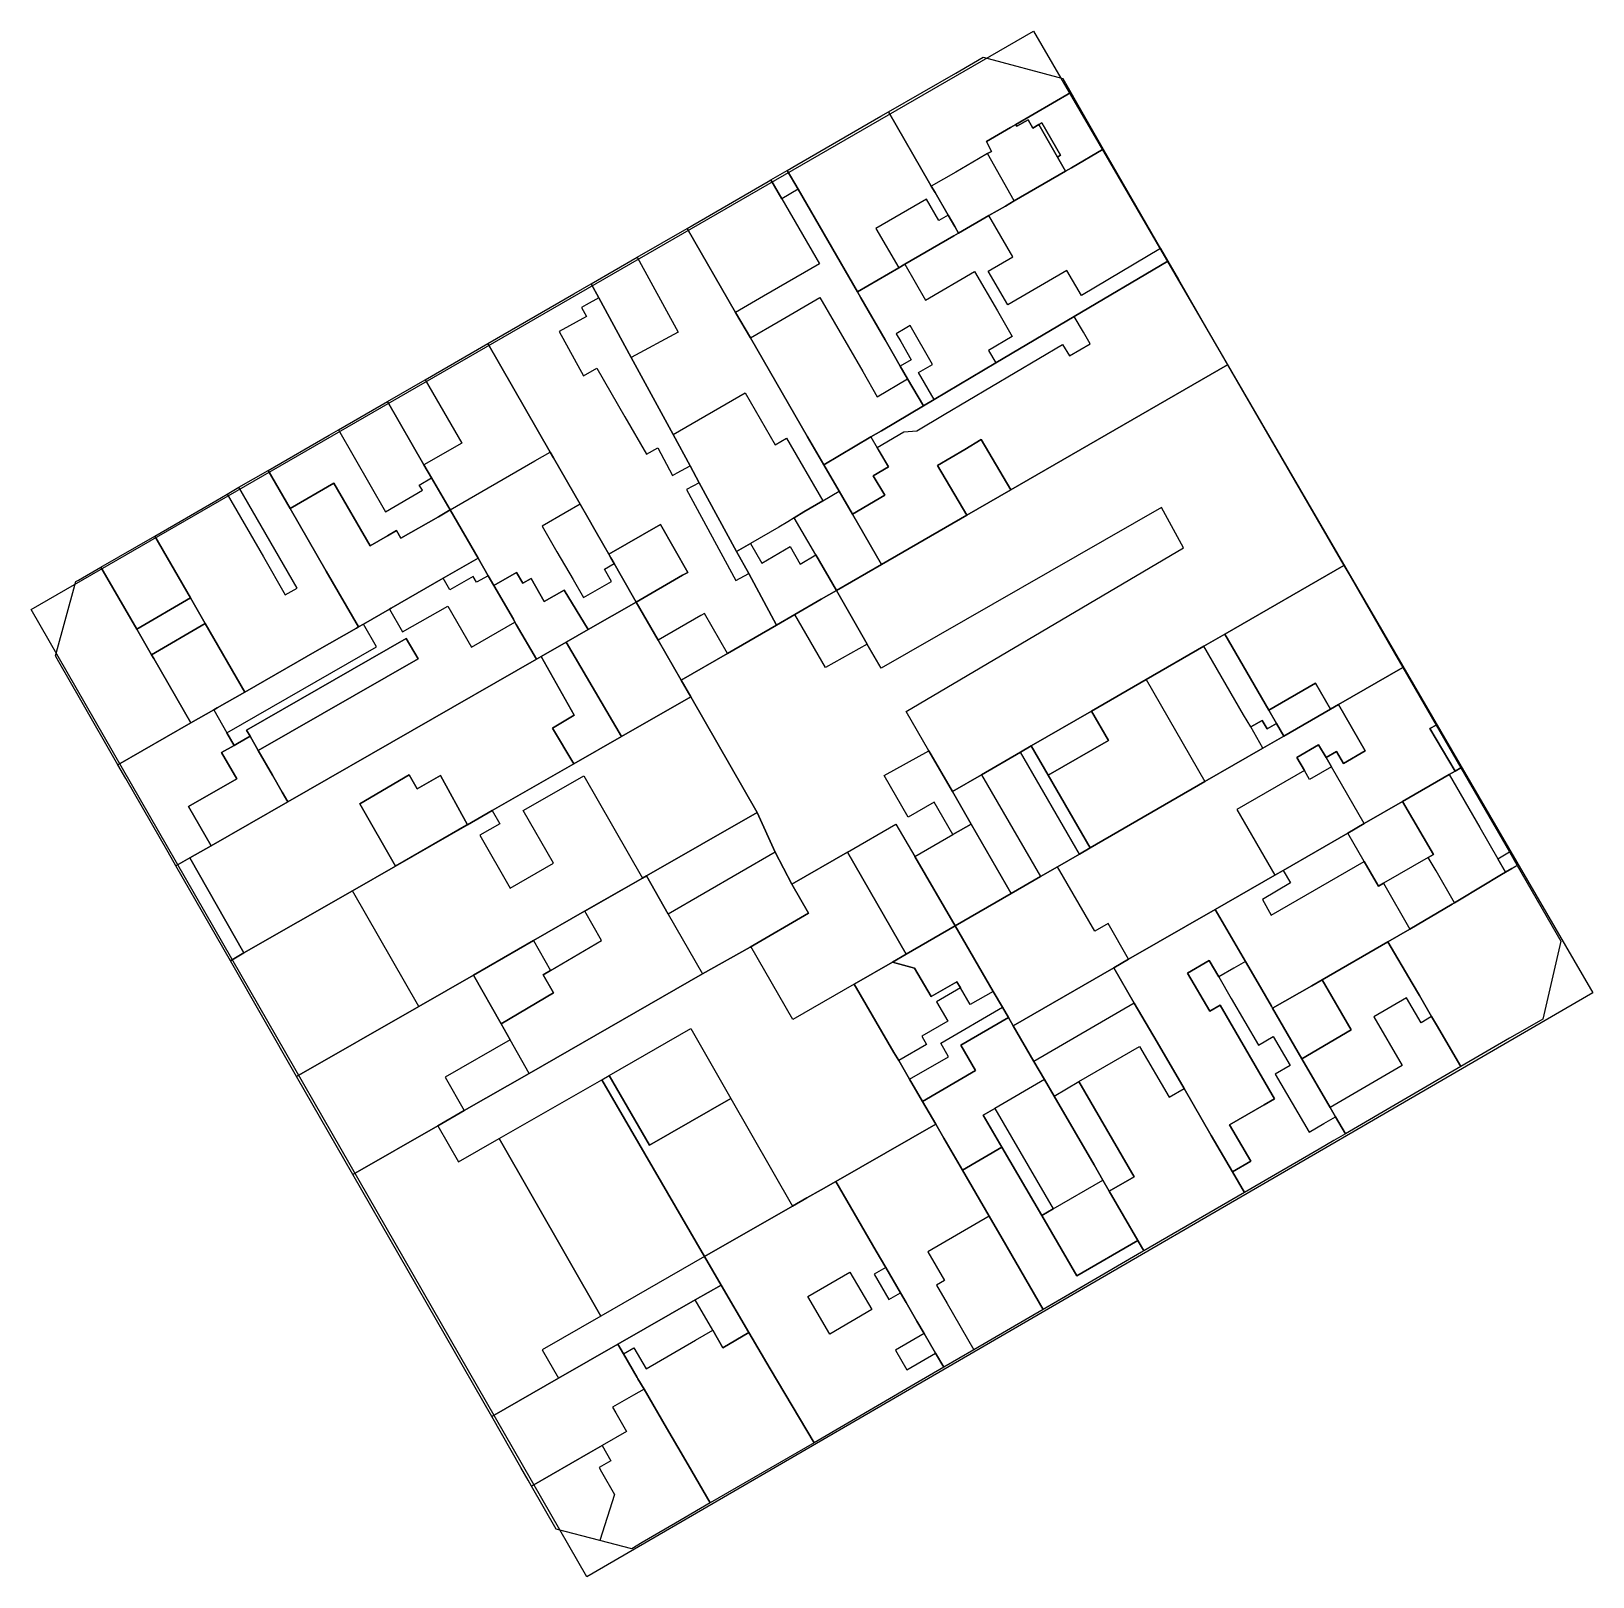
# Model space of a CAD drawing. Header units: metres. Extents: x 97469 to 97586, y 107314 to 107429.
import ezdxf

# ---------------------------------------------------------------- set-up
doc = ezdxf.new("R2010")
doc.units = ezdxf.units.M
for name, color, linetype in [('manzana', 3, 'Continuous'), ('parcela', 1, 'Continuous'), ('tejido', 2, 'Continuous')]:
    doc.layers.add(name, color=color, linetype=linetype)

msp = doc.modelspace()

# ---------------------------------------------------------------- linework, layer by layer
at = {"layer": 'manzana'}
msp.add_lwpolyline([(97469.44, 107386.23), (97544.13, 107429.33), (97585.82, 107357.66), (97510.86, 107314.14), (97469.44, 107386.23)], dxfattribs=at)
at = {"layer": 'parcela'}
for points in [[(97533.33, 107423.32), (97538.35, 107426.21), (97539.67, 107426.98), (97540.4, 107427.4), (97546.32, 107425.82), (97546.92, 107424.77), (97547.25, 107424.19), (97549.24, 107420.72), (97549.34, 107420.54), (97546.96, 107419.16), (97546.53, 107418.91), (97542.71, 107416.69), (97542.04, 107416.3), (97540.82, 107415.6), (97538.55, 107414.28), (97538.27, 107414.78), (97537.77, 107415.63), (97536.8, 107417.31), (97536.52, 107417.79), (97536.39, 107418.02), (97533.33, 107423.32)], [(97525.79, 107418.96), (97526.51, 107419.38), (97532.77, 107422.99), (97533.33, 107423.32), (97536.39, 107418.02), (97536.52, 107417.79), (97536.8, 107417.31), (97537.77, 107415.63), (97538.27, 107414.78), (97538.55, 107414.28), (97538.21, 107414.08), (97534.55, 107411.96), (97534.1, 107411.69), (97531.02, 107409.91), (97526.6, 107417.56), (97525.79, 107418.96)], [(97531.02, 107409.91), (97534.1, 107411.69), (97534.55, 107411.96), (97538.21, 107414.08), (97538.55, 107414.28), (97540.82, 107415.6), (97542.04, 107416.3), (97542.71, 107416.69), (97546.53, 107418.91), (97546.96, 107419.16), (97549.34, 107420.54), (97553.61, 107413.13), (97554.15, 107412.19), (97547.17, 107408.07), (97541.33, 107404.61), (97536.73, 107401.89), (97535.93, 107401.41), (97534.76, 107403.43), (97534.21, 107404.38), (97533.69, 107405.29), (97533.09, 107406.32), (97531.27, 107409.46), (97531.02, 107409.91)], [(97518.32, 107414.64), (97518.74, 107414.88), (97524.36, 107418.13), (97524.57, 107418.25), (97525.79, 107418.96), (97526.6, 107417.56), (97531.02, 107409.91), (97531.27, 107409.46), (97533.09, 107406.32), (97533.69, 107405.29), (97534.21, 107404.38), (97534.76, 107403.43), (97535.93, 107401.41), (97532.8, 107399.56), (97532.01, 107399.09), (97528.51, 107397.02), (97527.3, 107399.1), (97523.04, 107406.48), (97521.94, 107408.38), (97518.32, 107414.64)], [(97511.16, 107410.51), (97514.61, 107412.5), (97518.32, 107414.64), (97521.94, 107408.38), (97523.04, 107406.48), (97527.3, 107399.1), (97528.51, 107397.02), (97529.65, 107395.04), (97530.64, 107393.33), (97532.8, 107389.58), (97529.45, 107387.64), (97528.32, 107386.99), (97526.36, 107385.86), (97524.99, 107385.07), (97522.91, 107388.91), (97522.01, 107390.55), (97519.23, 107395.68), (97518.54, 107396.94), (97517.27, 107399.27), (97514.15, 107405.01), (97511.73, 107409.47), (97511.16, 107410.51)], [(97528.51, 107397.02), (97532.01, 107399.09), (97532.8, 107399.56), (97535.93, 107401.41), (97536.73, 107401.89), (97541.33, 107404.61), (97547.17, 107408.07), (97554.15, 107412.19), (97554.94, 107410.83), (97558.6, 107404.48), (97542.46, 107395.16), (97539.17, 107393.26), (97532.8, 107389.58), (97530.64, 107393.33), (97529.65, 107395.04), (97528.51, 107397.02)], [(97503.46, 107406.06), (97509.89, 107409.77), (97511.16, 107410.51), (97511.73, 107409.47), (97514.15, 107405.01), (97517.27, 107399.27), (97518.54, 107396.94), (97519.23, 107395.68), (97522.01, 107390.55), (97522.91, 107388.91), (97524.99, 107385.07), (97521.34, 107382.96), (97517.88, 107380.96), (97516.17, 107383.94), (97514.53, 107386.79), (97513.4, 107388.75), (97512.89, 107389.65), (97512.63, 107390.09), (97512.49, 107390.35), (97512.12, 107390.99), (97511.45, 107392.16), (97510.91, 107393.09), (97510.34, 107394.08), (97508.36, 107397.53), (97508.11, 107397.97), (97506.28, 107401.16), (97503.46, 107406.06)], [(97495.99, 107401.74), (97498.79, 107403.36), (97503.46, 107406.06), (97506.28, 107401.16), (97508.11, 107397.97), (97508.36, 107397.53), (97510.34, 107394.08), (97510.91, 107393.09), (97511.45, 107392.16), (97512.12, 107390.99), (97512.49, 107390.35), (97512.63, 107390.09), (97512.89, 107389.65), (97513.4, 107388.75), (97514.53, 107386.79), (97510.94, 107384.73), (97509.31, 107383.8), (97507.44, 107382.72), (97507.09, 107382.53), (97505.59, 107385.12), (97505.49, 107385.29), (97505.37, 107385.51), (97503.91, 107388.02), (97503.49, 107388.75), (97502.74, 107390.05), (97500.66, 107393.66), (97499.28, 107396.04), (97498.71, 107397.02), (97495.99, 107401.74)], [(97526.12, 107365.76), (97524.89, 107368.15), (97523.54, 107371.11), (97518.59, 107379.73), (97517.88, 107380.96), (97521.34, 107382.96), (97524.99, 107385.07), (97526.36, 107385.86), (97528.32, 107386.99), (97529.45, 107387.64), (97532.8, 107389.58), (97539.17, 107393.26), (97542.46, 107395.16), (97558.6, 107404.48), (97567.27, 107389.52), (97558.41, 107384.4), (97556.84, 107383.5), (97552.53, 107381.01), (97548.46, 107378.66), (97543.97, 107376.07), (97543.17, 107375.6), (97540.26, 107373.92), (97538.09, 107372.67), (97539.5, 107370.24), (97542.48, 107365.07), (97538.29, 107362.65), (97534.66, 107360.55), (97530.27, 107368.15), (97526.12, 107365.76)], [(97487.09, 107396.59), (97491.65, 107399.23), (97492.33, 107399.62), (97495.99, 107401.74), (97498.71, 107397.02), (97499.28, 107396.04), (97500.66, 107393.66), (97502.74, 107390.05), (97500.14, 107388.56), (97496.27, 107386.34), (97496.14, 107386.26), (97494.19, 107385.15), (97493.82, 107384.94), (97491.42, 107389.08), (97488.73, 107393.75), (97487.09, 107396.59)], [(97478.64, 107391.71), (97483.19, 107394.34), (97484.03, 107394.83), (97484.91, 107395.34), (97487.09, 107396.59), (97488.73, 107393.75), (97491.42, 107389.08), (97493.82, 107384.94), (97493.67, 107384.85), (97490.76, 107383.18), (97485.36, 107380.08), (97482.41, 107385.18), (97481.31, 107387.09), (97478.64, 107391.71)], [(97474.63, 107389.39), (97478.64, 107391.71), (97481.31, 107387.09), (97482.41, 107385.18), (97485.36, 107380.08), (97483.3, 107378.9), (97483.17, 107378.83), (97483.04, 107378.75), (97481.34, 107377.78), (97475.9, 107374.66), (97473.14, 107379.47), (97471.5, 107382.33), (97471.24, 107382.79), (97472.75, 107388.31), (97472.96, 107388.43), (97474.63, 107389.39)], [(97475.9, 107374.66), (97481.34, 107377.78), (97483.04, 107378.75), (97483.17, 107378.83), (97483.3, 107378.9), (97485.36, 107380.08), (97490.76, 107383.18), (97493.67, 107384.85), (97493.82, 107384.94), (97494.19, 107385.15), (97496.14, 107386.26), (97496.27, 107386.34), (97500.14, 107388.56), (97502.74, 107390.05), (97503.49, 107388.75), (97503.91, 107388.02), (97505.37, 107385.51), (97505.49, 107385.29), (97505.59, 107385.12), (97507.09, 107382.53), (97488.55, 107371.9), (97482.84, 107368.62), (97481.26, 107367.72), (97480.22, 107367.12), (97479.64, 107368.15), (97476.49, 107373.64), (97475.9, 107374.66)], [(97538.09, 107372.67), (97540.26, 107373.92), (97543.17, 107375.6), (97543.97, 107376.07), (97548.46, 107378.66), (97552.53, 107381.01), (97556.84, 107383.5), (97558.41, 107384.4), (97567.27, 107389.52), (97567.71, 107388.76), (97571.15, 107382.8), (97571.66, 107381.92), (97566.86, 107379.15), (97566.27, 107378.81), (97562.8, 107376.8), (97561.23, 107375.9), (97556.92, 107373.41), (97548.37, 107368.47), (97547.56, 107368), (97545.93, 107367.06), (97544.65, 107366.32), (97542.48, 107365.07), (97539.5, 107370.24), (97538.09, 107372.67)], [(97517.88, 107380.96), (97518.59, 107379.73), (97513.43, 107376.77), (97509.87, 107374.73), (97503.8, 107371.24), (97501.96, 107370.19), (97496.59, 107367.11), (97493.37, 107365.27), (97485.29, 107360.63), (97484.28, 107360.05), (97480.22, 107367.12), (97481.26, 107367.72), (97482.84, 107368.62), (97488.55, 107371.9), (97507.09, 107382.53), (97507.44, 107382.72), (97509.31, 107383.8), (97510.94, 107384.73), (97514.53, 107386.79), (97516.17, 107383.94), (97517.88, 107380.96)], [(97562.12, 107366.43), (97557.68, 107363.88), (97551.23, 107360.17), (97550.12, 107359.52), (97542.62, 107355.2), (97542.27, 107355.81), (97541.82, 107356.59), (97541.13, 107357.77), (97538.29, 107362.65), (97542.48, 107365.07), (97544.65, 107366.32), (97545.93, 107367.06), (97547.56, 107368), (97548.37, 107368.47), (97556.92, 107373.41), (97561.23, 107375.9), (97562.8, 107376.8), (97566.27, 107378.81), (97566.86, 107379.15), (97571.66, 107381.92), (97574.15, 107377.6), (97575.99, 107374.42), (97575.56, 107374.18), (97575.12, 107373.93), (97571.65, 107371.93), (97568.78, 107370.27), (97567.57, 107369.57), (97562.74, 107366.79), (97562.12, 107366.43)], [(97493.37, 107365.27), (97496.59, 107367.11), (97501.96, 107370.19), (97503.8, 107371.24), (97509.87, 107374.73), (97513.43, 107376.77), (97518.59, 107379.73), (97523.54, 107371.11), (97515.29, 107366.37), (97514.99, 107366.2), (97510.68, 107363.74), (97506.87, 107361.55), (97502.39, 107358.98), (97498.32, 107356.64), (97489.22, 107351.43), (97484.28, 107360.05), (97485.29, 107360.63), (97493.37, 107365.27)], [(97572.19, 107362.41), (97570.56, 107361.47), (97565.65, 107358.63), (97564.89, 107358.19), (97561.96, 107356.51), (97561.87, 107356.66), (97560.7, 107358.68), (97559.93, 107360), (97557.68, 107363.88), (97562.12, 107366.43), (97562.74, 107366.79), (97567.57, 107369.57), (97568.78, 107370.27), (97571.65, 107371.93), (97575.12, 107373.93), (97575.56, 107374.18), (97575.99, 107374.42), (97579.61, 107368.16), (97580.18, 107367.16), (97579.78, 107366.92), (97579.33, 107366.65), (97579.03, 107366.47), (97575.89, 107364.59), (97575.51, 107364.37), (97575.35, 107364.27), (97572.19, 107362.41)], [(97493.41, 107344.12), (97489.22, 107351.43), (97498.32, 107356.64), (97502.39, 107358.98), (97506.87, 107361.55), (97510.68, 107363.74), (97514.99, 107366.2), (97515.29, 107366.37), (97523.54, 107371.11), (97524.89, 107368.15), (97526.12, 107365.76), (97527.37, 107363.59), (97523.02, 107361.06), (97519.48, 107359.07), (97506.55, 107351.65), (97501.71, 107348.88), (97499.74, 107347.75), (97493.41, 107344.12)], [(97493.41, 107344.12), (97499.74, 107347.75), (97501.71, 107348.88), (97506.55, 107351.65), (97519.48, 107359.07), (97523.02, 107361.06), (97527.37, 107363.59), (97526.12, 107365.76), (97530.27, 107368.15), (97534.66, 107360.55), (97533.62, 107359.95), (97530.78, 107358.31), (97533.74, 107353.22), (97534.09, 107352.61), (97534.9, 107351.22), (97535.86, 107349.57), (97536.85, 107347.87), (97529.4, 107343.6), (97528.31, 107342.98), (97527.25, 107342.37), (97526.18, 107341.75), (97519.62, 107338), (97520.85, 107335.88), (97518.93, 107334.79), (97515.2, 107332.64), (97513.16, 107331.48), (97508.74, 107328.94), (97503.76, 107326.08), (97493.41, 107344.12)], [(97580.18, 107367.16), (97583.45, 107361.51), (97582.09, 107355.71), (97580.75, 107354.93), (97579.62, 107354.27), (97575.98, 107352.16), (97574.17, 107355.27), (97573.81, 107355.89), (97572.9, 107357.45), (97572.35, 107358.39), (97570.56, 107361.47), (97572.19, 107362.41), (97575.35, 107364.27), (97575.51, 107364.37), (97575.89, 107364.59), (97579.03, 107366.47), (97579.33, 107366.65), (97579.78, 107366.92), (97580.18, 107367.16)], [(97558.96, 107344.32), (97557.38, 107347.03), (97555.36, 107350.52), (97553.35, 107353.98), (97551.65, 107356.9), (97550.12, 107359.52), (97551.23, 107360.17), (97557.68, 107363.88), (97559.93, 107360), (97560.7, 107358.68), (97561.87, 107356.66), (97561.96, 107356.51), (97564.15, 107352.75), (97566.25, 107349.12), (97566.66, 107348.43), (97567.39, 107347.16), (97566.52, 107346.66), (97565.42, 107346.01), (97559.86, 107342.78), (97558.96, 107344.32)], [(97530.78, 107358.31), (97533.62, 107359.95), (97534.66, 107360.55), (97538.29, 107362.65), (97541.13, 107357.77), (97541.82, 107356.59), (97542.27, 107355.81), (97542.62, 107355.2), (97544.16, 107352.55), (97544.95, 107351.19), (97545.67, 107349.95), (97548.65, 107344.84), (97549.3, 107343.71), (97549.79, 107342.87), (97551.92, 107339.21), (97552.37, 107338.43), (97552.2, 107338.33), (97547.88, 107335.82), (97544.87, 107334.07), (97541.8, 107339.35), (97540.84, 107341.01), (97538.84, 107344.45), (97537.46, 107346.83), (97536.85, 107347.87), (97535.86, 107349.57), (97534.9, 107351.22), (97534.09, 107352.61), (97533.74, 107353.22), (97530.78, 107358.31)], [(97570.56, 107361.47), (97572.35, 107358.39), (97572.9, 107357.45), (97573.81, 107355.89), (97574.17, 107355.27), (97575.98, 107352.16), (97567.39, 107347.16), (97566.66, 107348.43), (97566.25, 107349.12), (97564.15, 107352.75), (97561.96, 107356.51), (97564.89, 107358.19), (97565.65, 107358.63), (97570.56, 107361.47)], [(97544.16, 107352.55), (97542.62, 107355.2), (97550.12, 107359.52), (97551.65, 107356.9), (97553.35, 107353.98), (97555.36, 107350.52), (97557.38, 107347.03), (97558.96, 107344.32), (97559.86, 107342.78), (97552.37, 107338.43), (97551.92, 107339.21), (97549.79, 107342.87), (97549.3, 107343.71), (97548.65, 107344.84), (97545.67, 107349.95), (97544.95, 107351.19), (97544.16, 107352.55)], [(97539.7, 107331.06), (97537.45, 107329.76), (97536.84, 107330.81), (97535.99, 107332.27), (97535.45, 107333.2), (97534.65, 107334.57), (97534.22, 107335.3), (97533.13, 107337.18), (97532.41, 107338.41), (97531.04, 107340.77), (97529.4, 107343.6), (97536.85, 107347.87), (97537.46, 107346.83), (97538.84, 107344.45), (97540.84, 107341.01), (97541.8, 107339.35), (97544.87, 107334.07), (97539.7, 107331.06)], [(97519.62, 107338), (97526.18, 107341.75), (97527.25, 107342.37), (97528.31, 107342.98), (97529.4, 107343.6), (97531.04, 107340.77), (97532.41, 107338.41), (97533.13, 107337.18), (97534.22, 107335.3), (97534.65, 107334.57), (97535.45, 107333.2), (97535.99, 107332.27), (97536.84, 107330.81), (97537.45, 107329.76), (97535.31, 107328.51), (97527.78, 107324.13), (97524.5, 107329.64), (97522.92, 107332.34), (97520.85, 107335.88), (97519.62, 107338)], [(97527.78, 107324.13), (97520.05, 107319.64), (97518.39, 107322.48), (97517.62, 107323.8), (97516.79, 107325.24), (97515.11, 107328.12), (97514.66, 107328.9), (97514.61, 107328.99), (97513.58, 107330.75), (97513.16, 107331.48), (97515.2, 107332.64), (97518.93, 107334.79), (97520.85, 107335.88), (97522.92, 107332.34), (97524.5, 107329.64), (97527.78, 107324.13)], [(97503.76, 107326.08), (97508.74, 107328.94), (97513.16, 107331.48), (97513.58, 107330.75), (97514.61, 107328.99), (97514.66, 107328.9), (97515.11, 107328.12), (97516.79, 107325.24), (97517.62, 107323.8), (97518.39, 107322.48), (97520.05, 107319.64), (97517.46, 107318.13), (97514.98, 107316.69), (97514.2, 107316.23), (97511.81, 107316.85), (97508.57, 107317.69), (97506.73, 107320.9), (97506.48, 107321.34), (97505.93, 107322.29), (97503.76, 107326.08)]]:
    msp.add_lwpolyline(points, dxfattribs=at)
at = {"layer": 'tejido'}
for points in [[(97533.33, 107423.32), (97538.35, 107426.21), (97539.67, 107426.98), (97540.4, 107427.4), (97546.32, 107425.82), (97546.92, 107424.77), (97542.82, 107422.39), (97542.42, 107422.16), (97540.63, 107421.12), (97540.88, 107420.62), (97541, 107420.38), (97540.7, 107420.21), (97540.03, 107419.82), (97538.34, 107418.84), (97536.52, 107417.79), (97536.39, 107418.02), (97533.33, 107423.32)], [(97542.82, 107422.39), (97546.92, 107424.77), (97547.25, 107424.19), (97549.24, 107420.72), (97549.34, 107420.54), (97546.96, 107419.16), (97546.53, 107418.91), (97545.93, 107419.95), (97546.16, 107420.09), (97544.76, 107422.51), (97544.53, 107422.38), (97544.09, 107422.12), (97543.74, 107422.74), (97542.9, 107422.26), (97542.82, 107422.39)], [(97525.79, 107418.96), (97526.51, 107419.38), (97532.77, 107422.99), (97533.33, 107423.32), (97536.39, 107418.02), (97536.52, 107417.79), (97536.8, 107417.31), (97537.77, 107415.63), (97537.09, 107415.23), (97536.16, 107416.82), (97532.39, 107414.63), (97534.1, 107411.69), (97531.02, 107409.91), (97526.6, 107417.56), (97525.79, 107418.96)], [(97540.63, 107421.12), (97542.42, 107422.16), (97542.82, 107422.39), (97542.9, 107422.26), (97543.74, 107422.74), (97544.09, 107422.12), (97544.53, 107422.38), (97545.93, 107419.95), (97546.53, 107418.91), (97542.71, 107416.69), (97540.7, 107420.21), (97541, 107420.38), (97540.88, 107420.62), (97540.63, 107421.12)], [(97544.53, 107422.38), (97544.76, 107422.51), (97546.16, 107420.09), (97545.93, 107419.95), (97544.53, 107422.38)], [(97540.82, 107415.6), (97542.04, 107416.3), (97542.71, 107416.69), (97546.53, 107418.91), (97546.96, 107419.16), (97549.34, 107420.54), (97553.61, 107413.13), (97547.71, 107409.63), (97546.62, 107411.5), (97542.22, 107408.94), (97540.76, 107411.46), (97542.6, 107412.53), (97540.82, 107415.6)], [(97524.57, 107418.25), (97525.79, 107418.96), (97526.6, 107417.56), (97525.38, 107416.85), (97524.57, 107418.25)], [(97518.32, 107414.64), (97518.74, 107414.88), (97524.36, 107418.13), (97524.57, 107418.25), (97525.38, 107416.85), (97528.18, 107412), (97524.01, 107409.58), (97521.94, 107408.38), (97518.32, 107414.64)], [(97511.16, 107410.51), (97514.61, 107412.5), (97517.65, 107406.91), (97514.15, 107405.01), (97511.73, 107409.47), (97511.16, 107410.51)], [(97530.64, 107393.33), (97533.05, 107394.76), (97532.2, 107396.19), (97533.33, 107396.86), (97532.48, 107398.3), (97534.47, 107399.47), (97535.45, 107399.56), (97537.48, 107400.76), (97546.31, 107405.99), (97546.82, 107405.13), (97548.37, 107406.04), (97547.86, 107406.91), (97547.17, 107408.07), (97554.15, 107412.19), (97554.94, 107410.83), (97558.6, 107404.48), (97542.46, 107395.16), (97540.25, 107398.9), (97539.02, 107398.16), (97536.98, 107396.96), (97539.17, 107393.26), (97532.8, 107389.58), (97530.64, 107393.33)], [(97531.02, 107409.91), (97534.1, 107411.69), (97534.55, 107411.96), (97536.09, 107409.3), (97539.75, 107411.42), (97541.45, 107408.49), (97542.56, 107406.58), (97540.79, 107405.54), (97541.33, 107404.61), (97536.73, 107401.89), (97535.57, 107403.9), (97536.61, 107404.5), (97534.94, 107407.39), (97534.57, 107407.17), (97533.9, 107406.79), (97534.24, 107406.21), (97535.02, 107404.85), (97534.21, 107404.38), (97533.69, 107405.29), (97533.09, 107406.32), (97531.27, 107409.46), (97531.02, 107409.91)], [(97503.46, 107406.06), (97509.89, 107409.77), (97511.16, 107410.51), (97511.73, 107409.47), (97510.81, 107408.93), (97510.46, 107408.73), (97510.83, 107408.06), (97508.79, 107406.96), (97510.59, 107403.65), (97511.59, 107404.23), (97513.68, 107400.6), (97515.3, 107397.81), (97516.13, 107398.27), (97517.24, 107396.23), (97517.59, 107396.43), (97518.54, 107396.94), (97519.23, 107395.68), (97518.27, 107395.17), (97521.96, 107388.39), (97522.91, 107388.91), (97524.99, 107385.07), (97521.34, 107382.96), (97519.62, 107385.94), (97519.35, 107385.78), (97516.17, 107383.94), (97514.53, 107386.79), (97517.99, 107388.78), (97518.38, 107389), (97516.33, 107392.57), (97512.49, 107390.35), (97512.12, 107390.99), (97511.45, 107392.16), (97510.91, 107393.09), (97510.34, 107394.08), (97508.36, 107397.53), (97508.11, 107397.97), (97506.28, 107401.16), (97503.46, 107406.06)], [(97523.04, 107406.48), (97525.11, 107407.68), (97528.22, 107409.48), (97531.41, 107403.97), (97532.49, 107402.09), (97534.76, 107403.43), (97535.93, 107401.41), (97532.8, 107399.56), (97532.01, 107399.09), (97528.51, 107397.02), (97527.3, 107399.1), (97523.04, 107406.48)], [(97534.65, 107378.64), (97555.33, 107390.83), (97553.68, 107393.84), (97532.79, 107381.85), (97531.75, 107383.65), (97529.45, 107387.64), (97532.8, 107389.58), (97539.17, 107393.26), (97542.46, 107395.16), (97558.6, 107404.48), (97567.27, 107389.52), (97558.41, 107384.4), (97556.84, 107383.5), (97552.53, 107381.01), (97548.46, 107378.66), (97543.97, 107376.07), (97543.17, 107375.6), (97540.26, 107373.92), (97538.09, 107372.67), (97536.34, 107375.71), (97534.65, 107378.64)], [(97495.99, 107401.74), (97498.79, 107403.36), (97501.52, 107398.64), (97498.71, 107397.02), (97495.99, 107401.74)], [(97517.27, 107399.27), (97522.65, 107402.38), (97524.89, 107398.51), (97525.73, 107398.99), (97528.43, 107394.32), (97527.03, 107393.5), (97526.31, 107393.07), (97525.84, 107392.77), (97525.17, 107392.38), (97523.04, 107391.14), (97522.01, 107390.55), (97519.23, 107395.68), (97518.54, 107396.94), (97517.27, 107399.27)], [(97487.09, 107396.59), (97491.65, 107399.23), (97492.33, 107399.62), (97495.85, 107393.52), (97498.6, 107395.12), (97498.35, 107395.49), (97499.28, 107396.04), (97500.66, 107393.66), (97499.78, 107393.15), (97496.99, 107391.54), (97496.66, 107392.11), (97495.99, 107391.72), (97494.7, 107390.98), (97492, 107395.65), (97488.73, 107393.75), (97487.09, 107396.59)], [(97528.51, 107397.02), (97532.01, 107399.09), (97532.48, 107398.29), (97533.33, 107396.86), (97532.2, 107396.19), (97533.05, 107394.76), (97530.64, 107393.33), (97529.65, 107395.04), (97528.51, 107397.02)], [(97536.98, 107396.96), (97539.02, 107398.16), (97540.25, 107398.9), (97542.46, 107395.16), (97539.17, 107393.26), (97536.98, 107396.96)], [(97500.66, 107393.66), (97506.98, 107397.32), (97508.11, 107397.97), (97508.36, 107397.53), (97510.34, 107394.08), (97509.23, 107393.44), (97507.51, 107392.45), (97508.62, 107390.53), (97509.82, 107388.46), (97510.59, 107387.12), (97512.68, 107388.33), (97512.16, 107389.23), (97512.89, 107389.65), (97513.4, 107388.75), (97514.53, 107386.79), (97510.94, 107384.73), (97509.16, 107387.68), (97507.67, 107386.83), (97506.69, 107388.55), (97506.07, 107388.19), (97505.61, 107388.99), (97503.91, 107388.02), (97503.49, 107388.75), (97502.74, 107390.05), (97500.66, 107393.66)], [(97478.64, 107391.71), (97483.19, 107394.34), (97484.03, 107394.83), (97486.74, 107390.15), (97488.37, 107387.32), (97489.26, 107387.83), (97484.91, 107395.34), (97487.09, 107396.59), (97488.73, 107393.75), (97491.42, 107389.08), (97493.82, 107384.94), (97493.8, 107384.92), (97493.67, 107384.85), (97490.76, 107383.18), (97485.36, 107380.08), (97482.41, 107385.18), (97481.31, 107387.09), (97478.64, 107391.71)], [(97488.73, 107393.75), (97492, 107395.65), (97494.7, 107390.98), (97495.99, 107391.72), (97496.66, 107392.11), (97496.99, 107391.54), (97499.78, 107393.15), (97500.66, 107393.66), (97502.74, 107390.05), (97500.14, 107388.56), (97496.27, 107386.34), (97496.14, 107386.26), (97494.19, 107385.15), (97493.82, 107384.94), (97491.42, 107389.08), (97488.73, 107393.75)], [(97526.31, 107393.07), (97527.03, 107393.5), (97528.43, 107394.32), (97529.65, 107395.04), (97530.64, 107393.33), (97532.8, 107389.58), (97529.45, 107387.64), (97527.91, 107390.3), (97526.31, 107393.07)], [(97512.49, 107390.35), (97516.33, 107392.57), (97518.38, 107389), (97517.99, 107388.78), (97514.53, 107386.79), (97513.4, 107388.75), (97512.89, 107389.65), (97512.63, 107390.09), (97512.49, 107390.35)], [(97474.63, 107389.39), (97478.64, 107391.71), (97481.31, 107387.09), (97477.3, 107384.77), (97474.63, 107389.39)], [(97522.01, 107390.55), (97523.04, 107391.14), (97523.88, 107389.69), (97526, 107390.92), (97526.74, 107389.62), (97527.91, 107390.3), (97529.45, 107387.64), (97526.36, 107385.86), (97524.99, 107385.07), (97522.91, 107388.91), (97522.01, 107390.55)], [(97500.14, 107388.56), (97502.74, 107390.05), (97503.49, 107388.75), (97502.62, 107388.26), (97502.37, 107388.69), (97500.64, 107387.69), (97500.14, 107388.56)], [(97558.41, 107384.4), (97567.27, 107389.52), (97567.71, 107388.76), (97571.15, 107382.8), (97571.66, 107381.92), (97566.86, 107379.15), (97566.27, 107378.81), (97565.15, 107380.74), (97561.68, 107378.73), (97558.41, 107384.4)], [(97471.5, 107382.33), (97471.24, 107382.79), (97472.75, 107388.31), (97472.96, 107388.43), (97474.63, 107389.39), (97477.3, 107384.77), (97478.4, 107382.86), (97478.57, 107382.58), (97481.34, 107377.78), (97475.9, 107374.66), (97473.14, 107379.47), (97471.5, 107382.33)], [(97503.91, 107388.02), (97505.61, 107389), (97506.07, 107388.19), (97506.69, 107388.55), (97507.67, 107386.83), (97509.16, 107387.68), (97510.94, 107384.73), (97509.31, 107383.8), (97507.44, 107382.72), (97507.09, 107382.53), (97505.59, 107385.12), (97505.49, 107385.29), (97505.37, 107385.51), (97503.91, 107388.02)], [(97531.75, 107383.65), (97528.64, 107381.91), (97526.36, 107385.86), (97528.32, 107386.99), (97529.45, 107387.64), (97531.75, 107383.65)], [(97477.3, 107384.77), (97481.31, 107387.09), (97482.41, 107385.18), (97478.4, 107382.86), (97477.3, 107384.77)], [(97484.02, 107377.05), (97495.17, 107383.44), (97494.19, 107385.15), (97496.14, 107386.26), (97497.12, 107384.56), (97500.49, 107386.49), (97502.24, 107383.43), (97505.49, 107385.29), (97505.59, 107385.12), (97507.09, 107382.53), (97488.55, 107371.9), (97488.14, 107372.61), (97487.41, 107373.89), (97486.36, 107375.73), (97498.27, 107382.55), (97497.39, 107384.08), (97485.48, 107377.25), (97485.75, 107376.78), (97484.82, 107376.25), (97484.69, 107376.17), (97484.56, 107376.1), (97484.02, 107377.05)], [(97513.43, 107376.77), (97509.31, 107383.8), (97510.94, 107384.73), (97514.53, 107386.79), (97516.17, 107383.94), (97517.88, 107380.96), (97518.59, 107379.73), (97513.43, 107376.77)], [(97478.4, 107382.86), (97482.41, 107385.18), (97485.36, 107380.08), (97483.3, 107378.9), (97483.17, 107378.83), (97483.04, 107378.75), (97481.34, 107377.78), (97478.57, 107382.58), (97478.4, 107382.86)], [(97485.48, 107377.25), (97497.39, 107384.08), (97498.27, 107382.55), (97486.36, 107375.73), (97485.75, 107376.78), (97485.48, 107377.25)], [(97513.43, 107376.77), (97509.87, 107374.73), (97508.3, 107377.38), (97509.91, 107378.35), (97507.44, 107382.72), (97509.31, 107383.8), (97513.43, 107376.77)], [(97556.84, 107383.5), (97558.41, 107384.4), (97561.68, 107378.73), (97562.26, 107377.74), (97561.55, 107377.33), (97561.18, 107377.97), (97560.33, 107377.48), (97559.79, 107378.39), (97556.84, 107383.5)], [(97509.87, 107374.73), (97503.8, 107371.24), (97501.96, 107370.19), (97499.93, 107373.86), (97498.2, 107372.87), (97497.61, 107373.91), (97493.93, 107371.75), (97496.59, 107367.11), (97493.37, 107365.27), (97485.29, 107360.63), (97481.26, 107367.72), (97482.84, 107368.62), (97488.55, 107371.9), (97507.09, 107382.53), (97507.44, 107382.72), (97509.91, 107378.35), (97508.3, 107377.38), (97509.87, 107374.73)], [(97573.68, 107377.35), (97575.56, 107374.18), (97575.12, 107373.93), (97571.65, 107371.93), (97568.78, 107370.27), (97566.34, 107374.5), (97565.94, 107375.2), (97566.73, 107375.65), (97567.24, 107374.76), (97568.86, 107375.69), (97566.86, 107379.15), (97571.66, 107381.92), (97574.15, 107377.6), (97573.68, 107377.35)], [(97545.24, 107373.88), (97549.72, 107376.48), (97548.46, 107378.66), (97552.53, 107381.01), (97556.92, 107373.41), (97548.37, 107368.47), (97545.24, 107373.88)], [(97561.68, 107378.73), (97565.15, 107380.74), (97566.27, 107378.81), (97562.8, 107376.8), (97562.26, 107377.74), (97561.68, 107378.73)], [(97566.86, 107379.15), (97568.86, 107375.69), (97567.24, 107374.76), (97566.73, 107375.65), (97565.94, 107375.2), (97565.39, 107376.15), (97563.76, 107375.21), (97564.33, 107374.22), (97559.3, 107371.33), (97562.12, 107366.43), (97557.68, 107363.88), (97551.23, 107360.17), (97549.7, 107362.84), (97548.7, 107362.26), (97545.93, 107367.06), (97547.56, 107368), (97548.37, 107368.47), (97556.92, 107373.41), (97561.23, 107375.9), (97562.8, 107376.8), (97566.27, 107378.81), (97566.86, 107379.15)], [(97475.9, 107374.66), (97481.34, 107377.78), (97483.04, 107378.75), (97484.02, 107377.05), (97484.56, 107376.1), (97483.63, 107375.57), (97484.76, 107373.61), (97481.17, 107371.55), (97482.84, 107368.62), (97481.26, 107367.72), (97480.22, 107367.12), (97479.64, 107368.15), (97476.49, 107373.64), (97475.9, 107374.66)], [(97543.97, 107376.07), (97548.46, 107378.66), (97549.72, 107376.48), (97545.24, 107373.88), (97543.97, 107376.07)], [(97560.33, 107377.48), (97561.18, 107377.97), (97561.55, 107377.33), (97562.26, 107377.74), (97562.8, 107376.8), (97561.23, 107375.9), (97560.33, 107377.48)], [(97482.84, 107368.62), (97481.17, 107371.55), (97484.76, 107373.61), (97483.63, 107375.57), (97484.56, 107376.1), (97484.69, 107376.17), (97484.82, 107376.25), (97485.75, 107376.78), (97486.36, 107375.73), (97487.41, 107373.89), (97488.14, 107372.61), (97488.55, 107371.9), (97482.84, 107368.62)], [(97573.68, 107377.35), (97574.15, 107377.6), (97575.99, 107374.42), (97575.56, 107374.18), (97573.68, 107377.35)], [(97538.09, 107372.67), (97539.5, 107370.24), (97538.13, 107369.46), (97536.73, 107371.88), (97534.8, 107370.76), (97533.02, 107373.85), (97536.34, 107375.71), (97538.09, 107372.67)], [(97543.17, 107375.6), (97543.97, 107376.07), (97545.24, 107373.88), (97548.37, 107368.47), (97547.56, 107368), (97543.17, 107375.6)], [(97564.33, 107374.22), (97563.76, 107375.21), (97565.39, 107376.15), (97565.94, 107375.2), (97566.34, 107374.5), (97564.71, 107373.56), (97564.33, 107374.22)], [(97493.37, 107365.27), (97496.59, 107367.11), (97501.96, 107370.19), (97503.8, 107371.24), (97504.37, 107370.25), (97502.88, 107369.4), (97505.13, 107365.47), (97508.37, 107367.32), (97506.11, 107371.25), (97507.55, 107372.08), (97510.62, 107373.84), (97514.99, 107366.2), (97510.69, 107363.74), (97506.87, 107361.55), (97502.39, 107358.98), (97498.32, 107356.64), (97493.37, 107365.27)], [(97501.96, 107370.19), (97501.89, 107370.15), (97496.59, 107367.11), (97493.93, 107371.75), (97497.61, 107373.91), (97498.2, 107372.87), (97499.93, 107373.86), (97501.96, 107370.19)], [(97538.09, 107372.67), (97540.26, 107373.92), (97544.65, 107366.32), (97542.48, 107365.07), (97539.5, 107370.24), (97538.09, 107372.67)], [(97571.65, 107371.93), (97575.12, 107373.93), (97577.41, 107369.98), (97578.75, 107367.65), (97579.33, 107366.65), (97579.03, 107366.47), (97575.89, 107364.59), (97575.51, 107364.37), (97574.14, 107366.75), (97573.56, 107367.75), (97573.94, 107367.97), (97571.65, 107371.93)], [(97524.89, 107368.15), (97516.92, 107363.53), (97515.29, 107366.37), (97523.54, 107371.11), (97524.89, 107368.15)], [(97567.57, 107369.57), (97568.78, 107370.27), (97571.65, 107371.93), (97573.94, 107367.97), (97573.56, 107367.75), (97570.22, 107365.83), (97569.85, 107365.61), (97569.68, 107365.9), (97568.79, 107367.46), (97567.57, 107369.57)], [(97535.29, 107367.81), (97538.29, 107362.65), (97534.66, 107360.55), (97530.27, 107368.15), (97533.88, 107370.23), (97535.29, 107367.81)], [(97538.29, 107362.65), (97535.29, 107367.81), (97538.13, 107369.46), (97539.5, 107370.24), (97542.48, 107365.07), (97538.29, 107362.65)], [(97485.29, 107360.63), (97484.28, 107360.05), (97480.22, 107367.12), (97481.26, 107367.72), (97485.29, 107360.63)], [(97523.06, 107361.12), (97527.37, 107363.59), (97526.12, 107365.76), (97530.27, 107368.15), (97534.66, 107360.55), (97533.62, 107359.95), (97530.78, 107358.31), (97526.21, 107355.67), (97523.06, 107361.12)], [(97557.68, 107363.88), (97562.12, 107366.43), (97562.74, 107366.79), (97563.29, 107365.85), (97561.2, 107364.61), (97561.86, 107363.46), (97568.79, 107367.46), (97569.68, 107365.9), (97569.85, 107365.61), (97570.22, 107365.83), (97572.19, 107362.41), (97570.56, 107361.47), (97565.65, 107358.63), (97564.89, 107358.19), (97561.96, 107356.51), (97561.87, 107356.66), (97560.7, 107358.68), (97559.93, 107360), (97557.68, 107363.88)], [(97578.75, 107367.65), (97579.61, 107368.16), (97580.18, 107367.16), (97579.78, 107366.92), (97579.33, 107366.65), (97578.75, 107367.65)], [(97506.55, 107351.65), (97505.14, 107354.16), (97504.46, 107355.36), (97508.36, 107357.65), (97507.59, 107359.01), (97508.14, 107359.33), (97511.93, 107361.56), (97510.69, 107363.74), (97514.99, 107366.2), (97515.29, 107366.38), (97516.92, 107363.53), (97519.48, 107359.07), (97506.55, 107351.65)], [(97570.56, 107361.47), (97572.19, 107362.41), (97575.35, 107364.27), (97575.51, 107364.37), (97575.89, 107364.59), (97579.03, 107366.47), (97579.33, 107366.65), (97579.78, 107366.92), (97580.18, 107367.16), (97583.45, 107361.51), (97582.09, 107355.71), (97580.75, 107354.93), (97579.62, 107354.27), (97575.98, 107352.16), (97574.17, 107355.27), (97573.81, 107355.89), (97572.9, 107357.45), (97572.35, 107358.39), (97570.56, 107361.47)], [(97550.12, 107359.52), (97551.23, 107360.17), (97557.68, 107363.88), (97559.93, 107360), (97559.06, 107359.49), (97557.95, 107358.85), (97557.24, 107360.07), (97555.62, 107359.13), (97557.27, 107356.29), (97558.04, 107356.75), (97562.1, 107349.77), (97561.32, 107349.32), (97558.75, 107347.83), (97560.33, 107345.12), (97558.96, 107344.32), (97557.38, 107347.03), (97555.36, 107350.52), (97553.35, 107353.98), (97551.65, 107356.9), (97550.12, 107359.52)], [(97533.62, 107359.95), (97534.66, 107360.55), (97538.29, 107362.65), (97541.13, 107357.77), (97539.43, 107356.78), (97538.7, 107358.03), (97538.43, 107358.49), (97536.5, 107357.38), (97535.26, 107359.51), (97533.62, 107359.95)], [(97508.14, 107359.33), (97507.59, 107359.01), (97508.36, 107357.65), (97504.46, 107355.36), (97502.39, 107358.98), (97506.87, 107361.55), (97508.14, 107359.33)], [(97564.15, 107352.75), (97567.81, 107354.9), (97565.65, 107358.63), (97570.56, 107361.47), (97572.35, 107358.39), (97572.9, 107357.45), (97573.81, 107355.89), (97573.03, 107355.42), (97571.94, 107357.3), (97569.5, 107355.88), (97571.62, 107352.24), (97566.25, 107349.12), (97564.15, 107352.75)], [(97530.78, 107358.31), (97533.62, 107359.95), (97535.26, 107359.51), (97536.5, 107357.38), (97538.43, 107358.49), (97538.7, 107358.03), (97536.92, 107356.99), (97537.76, 107355.56), (97535.81, 107354.43), (97536.17, 107353.82), (97534.09, 107352.61), (97533.74, 107353.22), (97530.78, 107358.31)], [(97542.62, 107355.2), (97550.12, 107359.52), (97551.65, 107356.9), (97544.16, 107352.55), (97542.62, 107355.2)], [(97555.62, 107359.13), (97557.24, 107360.07), (97557.95, 107358.85), (97558.88, 107357.25), (97560.91, 107353.77), (97562.01, 107354.41), (97563.27, 107352.25), (97562.16, 107351.61), (97564.68, 107347.28), (97565.78, 107347.93), (97566.66, 107348.43), (97567.39, 107347.16), (97566.52, 107346.66), (97565.42, 107346.01), (97559.86, 107342.78), (97558.96, 107344.32), (97560.33, 107345.12), (97558.75, 107347.83), (97561.32, 107349.32), (97562.1, 107349.77), (97558.04, 107356.75), (97557.27, 107356.29), (97555.62, 107359.13)], [(97505.14, 107354.16), (97500.3, 107351.37), (97501.71, 107348.88), (97499.74, 107347.75), (97493.41, 107344.12), (97489.22, 107351.43), (97498.32, 107356.64), (97502.39, 107358.98), (97504.46, 107355.36), (97505.14, 107354.16)], [(97561.96, 107356.51), (97564.89, 107358.19), (97565.65, 107358.63), (97567.81, 107354.9), (97564.15, 107352.75), (97561.96, 107356.51)], [(97534.9, 107351.22), (97537.81, 107352.9), (97537.22, 107353.91), (97541.82, 107356.59), (97542.27, 107355.81), (97538.72, 107353.75), (97539.81, 107351.87), (97535.86, 107349.57), (97534.9, 107351.22)], [(97535.86, 107349.57), (97539.81, 107351.87), (97538.72, 107353.75), (97542.27, 107355.81), (97542.62, 107355.2), (97544.16, 107352.55), (97544.95, 107351.19), (97541.26, 107349.04), (97540.4, 107348.54), (97541.78, 107346.16), (97538.84, 107344.45), (97537.46, 107346.83), (97536.85, 107347.87), (97535.86, 107349.57)], [(97512.52, 107351.51), (97518.6, 107354.99), (97521.58, 107349.78), (97515.51, 107346.3), (97512.52, 107351.51)], [(97547.53, 107351.04), (97552.05, 107353.66), (97554.25, 107349.88), (97555.36, 107350.52), (97557.38, 107347.03), (97558.96, 107344.32), (97559.86, 107342.78), (97552.37, 107338.43), (97551.92, 107339.21), (97549.79, 107342.87), (97551.65, 107343.95), (97547.53, 107351.04)], [(97504.32, 107346.8), (97511.96, 107351.18), (97519.62, 107338), (97511.9, 107333.57), (97504.32, 107346.8)], [(97511.96, 107351.18), (97512.52, 107351.51), (97515.51, 107346.3), (97521.58, 107349.78), (97526.18, 107341.75), (97519.62, 107338), (97511.96, 107351.18)], [(97545.67, 107349.95), (97547.53, 107351.04), (97551.65, 107343.95), (97549.79, 107342.87), (97549.3, 107343.71), (97548.65, 107344.84), (97545.67, 107349.95)], [(97545.61, 107341.57), (97544.75, 107341.06), (97541.78, 107346.16), (97540.4, 107348.54), (97541.26, 107349.04), (97545.61, 107341.57)], [(97493.41, 107344.12), (97499.74, 107347.75), (97501.29, 107345.06), (97504.32, 107346.8), (97511.9, 107333.57), (97507.52, 107331.06), (97508.74, 107328.94), (97503.76, 107326.08), (97493.41, 107344.12)], [(97529.4, 107343.6), (97536.85, 107347.87), (97537.46, 107346.83), (97538.84, 107344.45), (97540.84, 107341.01), (97536.26, 107338.35), (97537.5, 107336.22), (97536.9, 107335.88), (97537.7, 107334.51), (97539.7, 107331.06), (97537.45, 107329.76), (97536.84, 107330.81), (97535.99, 107332.27), (97535.45, 107333.2), (97534.65, 107334.57), (97534.22, 107335.3), (97533.13, 107337.18), (97532.41, 107338.41), (97531.04, 107340.77), (97529.4, 107343.6)], [(97538.84, 107344.45), (97541.78, 107346.16), (97544.75, 107341.06), (97547.36, 107336.56), (97551.92, 107339.21), (97552.37, 107338.43), (97552.2, 107338.33), (97547.88, 107335.82), (97547.82, 107335.78), (97544.87, 107334.07), (97541.8, 107339.35), (97540.84, 107341.01), (97538.84, 107344.45)], [(97519.62, 107338), (97526.18, 107341.75), (97527.25, 107342.37), (97528.31, 107342.98), (97529.4, 107343.6), (97531.04, 107340.77), (97532.41, 107338.41), (97533.13, 107337.18), (97532.26, 107336.68), (97533.36, 107334.8), (97534.22, 107335.3), (97534.65, 107334.57), (97535.45, 107333.2), (97535.99, 107332.27), (97533.85, 107331.02), (97534.69, 107329.57), (97536.84, 107330.81), (97537.45, 107329.76), (97535.31, 107328.51), (97527.78, 107324.13), (97524.5, 107329.64), (97522.92, 107332.34), (97520.85, 107335.88), (97519.62, 107338)], [(97544.75, 107341.06), (97545.61, 107341.57), (97549.3, 107343.71), (97549.79, 107342.87), (97551.92, 107339.21), (97547.36, 107336.56), (97544.75, 107341.06)], [(97527.33, 107335.02), (97530.46, 107336.84), (97532.09, 107334.06), (97528.95, 107332.23), (97527.33, 107335.02)], [(97518.93, 107334.79), (97520.85, 107335.88), (97522.92, 107332.34), (97520.99, 107331.21), (97520.23, 107332.52), (97518.93, 107334.79)], [(97513.58, 107330.75), (97514.36, 107331.21), (97515.28, 107329.63), (97518.95, 107331.77), (97520.23, 107332.52), (97520.99, 107331.21), (97522.92, 107332.34), (97524.5, 107329.64), (97527.78, 107324.13), (97520.05, 107319.64), (97518.39, 107322.48), (97517.62, 107323.8), (97516.79, 107325.24), (97515.11, 107328.12), (97514.66, 107328.9), (97514.61, 107328.99), (97513.58, 107330.75)], [(97503.76, 107326.08), (97508.74, 107328.94), (97513.16, 107331.48), (97513.58, 107330.75), (97514.61, 107328.99), (97514.66, 107328.9), (97515.11, 107328.12), (97514.32, 107327.67), (97512.77, 107326.78), (97513.02, 107326.35), (97513.81, 107324.96), (97511.99, 107323.92), (97511.12, 107323.42), (97506.73, 107320.9), (97506.48, 107321.34), (97505.93, 107322.29), (97503.76, 107326.08)], [(97506.73, 107320.9), (97511.12, 107323.42), (97511.99, 107323.92), (97512.64, 107322.79), (97511.77, 107322.29), (97511.95, 107321.97), (97512.92, 107320.28), (97511.81, 107316.85), (97508.57, 107317.69), (97506.73, 107320.9)]]:
    msp.add_lwpolyline(points, dxfattribs=at)

doc.saveas('drawing.dxf')
